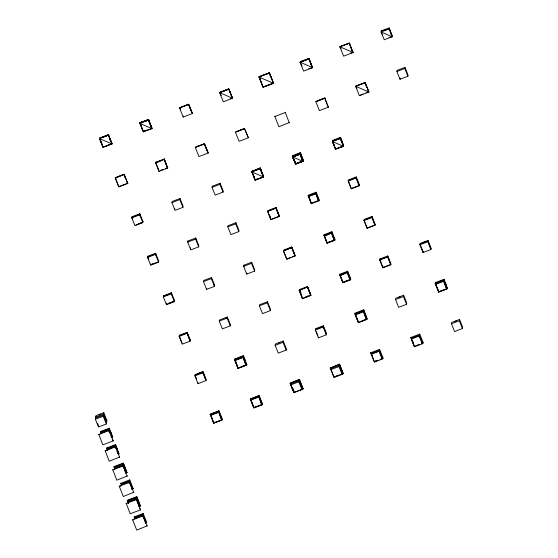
<?xml version="1.0" encoding="UTF-8"?>
<svg xmlns="http://www.w3.org/2000/svg" width="558" height="558" viewBox="0 0 558 558"><rect width="100%" height="100%" fill="white"/><g stroke="black" fill="none" stroke-linecap="round" stroke-linejoin="round"><path stroke-width="0.84" d="M103.014 147.382L99.526 138.265L108.51 134.848L112.046 143.692L103.014 147.382L99.484 138.537L108.51 134.848L111.998 143.964L103.872 146.824L112.046 143.692L109.584 138.537M111.412 142.541L111.286 143.357L112.046 143.692M115.262 178.037L124.288 174.347L127.782 183.463L118.798 186.881L115.262 178.037L124.288 174.347M116.064 178.093L116.197 177.277L124.085 174.27L127.782 183.463M118.798 186.881L115.304 177.765M123.96 175.093L124.085 174.27M127.064 182.864L127.189 182.041M148.602 119.468L148.351 120.026L139.898 122.781L143.008 130.572L139.898 122.781L148.602 119.468L151.936 128.612L143.225 131.925L139.807 123.353L148.512 120.04L148.602 119.468L151.936 128.612L144.103 131.102M141.565 126.422L139.898 122.781L140.463 123.025L140.546 122.509L148.435 119.503L151.455 127.789L152.027 128.04L148.686 120.751M95.348 419.211L95.899 415.71L103.795 412.704L106.899 420.474L106.341 423.975L98.452 426.975L95.348 419.211L103.244 416.205L103.795 412.704M143.225 131.925L143.315 131.353M99.164 414.671L100.461 414.182M131.8 217.871L131.974 216.776L139.87 213.77L142.974 221.54L142.799 222.635L134.903 225.641L131.8 217.871L139.695 214.865L139.87 213.77M132.204 218.869L132.33 218.052M145.987 120.926L148.351 120.026L148.435 119.503L151.183 127.036M112.179 439.767L113.253 440.904L102.832 444.865L98.787 434.312M111.907 437.542L112.611 437.535L112.709 436.893L109.235 428.195L100.398 431.557L100.294 432.199L100.845 433.189L108.733 430.183M140.093 215.869L140.225 215.046M119.698 456.988L109.235 461.25L105.183 450.697M108.559 431.278L109.235 428.195M109.201 430.351L98.738 434.612M116.999 451.227L118.24 454.338L119.007 453.919L115.632 444.573L106.794 447.935L107.324 450.16M142.639 221.861L142.771 221.045M107.066 450.662L107.303 449.162L106.697 448.583L115.534 445.214L115.632 444.573M107.282 449.511L106.794 447.935M110.651 432.073L111.223 433.503M155.584 162.852L155.675 162.28L164.38 158.967L167.714 168.111L159.002 171.425L155.584 162.852L164.289 159.539L164.38 158.967M156.24 162.524L156.324 162.008M116.064 448.897L115.136 446.567L115.534 445.214L119.007 453.919M159.002 171.425L159.1 170.853M115.604 446.728L105.134 450.997M127.266 475.932L116.796 480.194L112.751 469.641M114.899 469.285L114.034 466.662L123.36 463.112L126.98 472.626L123.36 463.112M117.047 448.458L117.619 449.887M147.577 257.371L147.751 256.275L155.647 253.276L158.751 261.046L158.577 262.134L150.681 265.141L147.577 257.371L155.473 254.371L155.647 253.276M147.982 258.375L148.107 257.552M164.136 159.525L164.212 159.002L167.233 167.295M150.681 265.141L150.855 264.046M133.787 492.261L123.325 496.522L119.224 486.269L120.5 486.151M155.87 255.369L156.003 254.553M122.704 465.512L122.872 464.416L114.983 467.423L114.808 468.518L122.704 465.512L123.946 468.622M127.217 476.232L123.172 465.679M121.156 485.934L121.463 484.002L120.751 483.326L129.749 479.901L133.285 488.759L131.786 489.331M158.416 261.36L158.549 260.544M125.808 473.282L125.975 472.187L122.872 464.416M171.927 202.603L172.101 201.508L179.99 198.509L183.094 206.272L182.926 207.367L175.031 210.373L171.927 202.603L179.822 199.597L179.99 198.509M180.653 109.131L180.032 107.575L188.709 104.269L192.468 113.518L183.177 117.054L179.523 107.91L188.709 104.269M129.051 482.935L129.749 479.901M139.556 508.673L140.63 509.81L130.209 513.772L126.164 503.218M133.739 492.561L129.693 482L129.003 483.235M128.312 502.863L127.447 500.24L136.773 496.69L140.442 505.869L138.837 506.79M128.047 503.183L128.396 501L136.285 497.994L139.388 505.764L139.214 506.859M174.633 209.369L174.8 208.274M121.463 484.002L129.358 480.996L132.462 488.766L132.33 489.61L129.226 481.84L121.33 484.846M163.361 296.87L163.529 295.782L171.425 292.776L174.528 300.546L174.354 301.641L166.458 304.64L163.361 296.87L171.25 293.871L171.425 292.776M166.305 303.866L166.437 303.05L166.633 303.545M147.2 525.838L136.731 530.1L132.637 519.847L133.906 519.721M138.907 506.085L136.11 499.089L136.285 497.994M182.522 206.369L182.696 205.274M140.393 506.197L136.773 496.69M140.63 509.81L136.577 499.25M134.157 516.903L134.876 517.58L134.743 518.417L142.632 515.418L145.736 523.188L145.868 522.344L142.771 514.574L143.155 513.479L134.157 516.903L134.806 518.515M171.648 294.868L171.78 294.052M174.194 300.867L174.326 300.044M142.464 516.513L142.771 514.574L134.876 517.58M147.152 526.138L143.099 515.578M187.704 242.102L187.879 241.007L195.774 238.008L198.871 245.778L198.704 246.873L190.808 249.872L187.704 242.102L195.6 239.103L195.774 238.008M195.809 147.075L204.486 143.776L208.246 153.025L198.955 156.554L195.3 147.41L195.809 147.075L204.486 143.776L208.246 153.025M190.411 248.868L190.585 247.78M207.443 151.504L207.904 152.32M179.139 336.376L179.306 335.281L187.202 332.275L190.306 340.045L190.132 341.14L182.243 344.147L179.139 336.376L187.028 333.37L187.202 332.275M180.157 335.986L180.283 335.17M220.773 92.105L228.689 88.966L232.609 98.264L223.298 101.807L219.636 92.635L228.947 89.092L232.609 98.264L230.224 98.703M198.299 245.869L198.474 244.774M186.56 333.293L186.693 332.47M212.054 187.335L212.228 186.239L220.117 183.24L223.221 191.01L223.047 192.098L215.158 195.105L212.054 187.335L219.943 184.335L220.117 183.24M221.331 95.53L219.636 92.635L228.689 88.966L231.793 96.736M203.482 281.602L203.656 280.514L211.552 277.507L214.656 285.278L214.481 286.373L206.586 289.372L203.482 281.602L211.377 278.602L211.552 277.507M206.586 289.372L206.76 288.284M194.916 375.876L195.126 374.564L203.014 371.558L206.118 379.328L205.909 380.64L198.02 383.646L194.916 375.876L202.805 372.87L203.014 371.558M236.55 131.611L244.467 128.473L248.387 137.763L239.075 141.307L235.413 132.134L244.446 128.605L248.387 137.763M198.39 373.525L199.68 373.037M198.02 383.646L198.132 382.907M214.077 285.368L214.251 284.273M227.831 226.834L228.006 225.746L235.894 222.74L238.998 230.51L238.824 231.605L230.935 234.604L227.831 226.834L235.727 223.835L235.894 222.74M219.259 321.108L219.434 320.013L227.329 317.007L230.433 324.777L230.259 325.872L222.363 328.878L219.259 321.108L227.155 318.102L227.329 317.007M263.083 87.292L259.038 76.732L269.451 72.77L273.504 83.33L263.083 87.292L258.989 77.032L269.451 72.77L267.115 73.928M213.798 423.145L210.757 414.964L218.652 411.964L219.029 410.855L210.08 414.441L210.757 414.964L213.798 423.145L221.686 420.146L218.652 411.964L221.686 420.146M226.136 318.492L226.311 317.397M257.475 178.972L255.173 179.85L251.86 171.55L260.293 168.342L263.55 176.998L255.118 180.199L251.804 171.906L260.293 168.342L263.55 176.998L255.118 180.199M243.609 266.34L243.783 265.245L251.672 262.239L254.776 270.009L254.608 271.104L246.713 274.111L243.609 266.34L251.505 263.334L251.672 262.239M259.77 178.1L263.606 176.642L260.244 167.972L252.237 171.711L252.356 170.971L260.244 167.972L260.126 168.711L260.293 168.342M246.713 274.111L246.887 273.015M246.099 364.967L246.81 364.96L243.33 356.255L242.995 357.197L246.036 365.371L238.14 368.378L234.493 359.617L234.597 358.975L243.434 355.613L246.81 364.96L237.966 368.322L234.493 359.617L243.33 356.255L243.434 355.613M289.33 122.53L278.867 126.792L274.815 116.238M236.048 362.609L235.392 361.319M236.62 364.039L237.499 366.599M238.14 368.378L235.413 360.977M246.036 365.371L242.995 357.197L235.106 360.196M267.582 211.405L276.071 207.848L279.328 216.497L270.902 219.706L267.582 211.405L276.015 208.204L279.328 216.497M243.211 365.72L245.527 365.072M268.014 211.217L268.133 210.478L276.022 207.471L279.126 215.242L279.007 215.981L275.903 208.211L276.022 207.471M244.85 359.491L245.415 360.921M289.281 122.83L285.236 112.27M270.902 219.706L267.638 211.05M259.386 305.84L259.561 304.745L267.456 301.745L270.56 309.516L270.386 310.604L262.49 313.61L259.386 305.84L267.282 302.834L267.456 301.745M301.048 61.436L300.964 61.959L300.051 62.175L303.622 71.11L312.696 67.657L308.937 58.437L301.048 61.436L309.125 58.723L311.964 66.723L312.041 66.207M253.925 407.877L250.884 399.702L258.772 396.696L259.149 395.587L250.2 399.172L250.884 399.702L253.925 407.877L261.814 404.878L258.772 396.696L261.814 404.878M295.649 164.024L292.364 156.442L300.009 153.987L302.743 161.325L295.649 164.024L292.866 157.042L300.009 153.987L300.371 152.704L292.476 155.71L292.364 156.442L295.468 164.212L303.357 161.213L303.475 160.474L300.371 152.704L292.364 156.442L295.58 163.473L295.468 164.212L302.799 160.969L303.357 161.213L300.371 152.704M308.86 58.953L308.937 58.437L311.964 66.723L308.86 58.953L300.964 61.959L309.125 58.723L300.051 62.175L302.059 65.949M283.366 250.912L291.848 247.347L295.105 255.996L286.679 259.205L283.366 250.912L291.848 247.347M297.916 162.797L303.357 161.213L300.009 153.987L302.743 161.325L295.705 163.668L295.468 164.212M286.679 259.205L290.565 257.391M275.164 345.339L275.373 344.028L283.269 341.029L286.373 348.792L286.163 350.11L278.268 353.109L275.164 345.339L283.059 342.34L283.269 341.029M291.688 247.71L291.799 246.978L283.91 249.977L283.792 250.716L291.688 247.71L294.784 255.48L294.903 254.741L291.799 246.978M316.742 101.458L316.825 100.935L324.721 97.936L328.474 107.157L319.399 110.61L315.828 101.675L324.902 98.222L315.828 101.675M278.637 342.989L279.935 342.5M308.142 195.949L308.26 195.209L316.149 192.203L319.253 199.973L319.134 200.713L311.245 203.719L308.142 195.949L316.03 192.942L316.149 192.203M308.567 195.984L311.427 203.524L308.7 196.186L315.786 193.493L318.52 200.824L315.786 193.493M324.721 97.936L327.427 105.448M311.245 203.719L311.357 202.979M299.144 290.411L307.625 286.847L310.883 295.503L302.457 298.704L299.144 290.411L307.625 286.847M302.457 298.704L299.2 290.055M290.118 383.318L299.5 379.44L303.113 388.947L293.787 392.497L290.118 383.318L299.5 379.44M290.948 384.846L291.116 383.751L299.011 380.744L302.115 388.514L301.941 389.61L294.045 392.609L290.948 384.846L298.837 381.839L299.011 380.744M302.052 296.431L299.688 289.476L307.577 286.477L307.465 287.217L310.255 294.206M334.633 145.868L332.484 141.181L340.38 138.175L343.428 146.301L335.588 148.944L332.429 141.537L332.603 140.442L340.499 137.435L343.602 145.206L343.428 146.301L335.532 149.3L332.429 141.537L340.324 138.53L340.499 137.435L332.484 141.181L335.532 149.3M293.787 392.497L290.167 382.99M294.045 392.609L294.219 391.521M310.569 294.987L310.68 294.247L307.577 286.477M323.919 235.448L324.038 234.709L331.926 231.709L335.03 239.48L334.912 240.212L327.023 243.218L323.919 235.448L331.808 232.449L331.926 231.709M324.421 236.048L331.564 232.993L334.298 240.331L327.211 243.023L324.421 236.048L331.564 232.993M327.023 243.218L327.141 242.479M327.211 243.023L324.038 234.709M315.291 330.071L315.5 328.76L323.389 325.76L326.493 333.531L326.291 334.842L318.395 337.841L315.291 330.071L323.187 327.072L323.389 325.76M318.764 327.727L320.062 327.232M318.395 337.841L318.513 337.102M348.206 181.036L348.38 179.941L356.276 176.942L359.38 184.705L359.206 185.8L351.31 188.806L348.206 181.036L356.102 178.03L356.276 176.942M351.31 188.806L348.269 180.68L356.157 177.674L359.261 185.444L352.161 188.151M339.696 274.948L339.815 274.208L347.704 271.209L350.808 278.979L350.689 279.718L342.8 282.718L339.696 274.948L347.585 271.948L347.704 271.209M340.199 275.547L347.348 272.492L350.075 279.83L342.989 282.529L340.199 275.547L347.348 272.492M382.586 34.966L381.128 31.994L381.302 30.906L389.191 27.9L392.295 35.67L392.121 36.765L384.232 39.764L381.128 31.994L389.017 28.995L389.191 27.9L392.121 36.765L389.038 37.526M342.8 282.718L342.919 281.978M342.989 282.529L339.815 274.208M330.245 368.05L339.627 364.172L343.24 373.679L333.914 377.229L330.245 368.05L339.627 364.172M339.138 365.476L338.964 366.571L331.068 369.577L331.243 368.482L339.138 365.476L342.242 373.246L342.068 374.341L334.172 377.348L334.347 376.252M363.99 220.536L364.158 219.44L372.053 216.441L375.157 224.211L374.983 225.306L367.094 228.306L363.99 220.536L371.879 217.536L372.053 216.441M367.094 228.306L367.262 227.211M366.48 319.162L367.185 319.155L363.711 310.45L363.377 311.392L366.411 319.574L358.522 322.573L354.867 313.819L354.972 313.171L363.809 309.809L367.185 319.155L358.348 322.517L354.867 313.819L363.711 310.45L363.809 309.809M356.994 318.241L357.915 320.55M396.905 71.501L397.08 70.406L404.969 67.399L408.072 75.17L407.898 76.265L400.009 79.264L396.905 71.501L404.794 68.495L404.969 67.399M358.445 321.875L358.348 322.517L355.481 314.398L363.377 311.392L366.411 319.574M358.522 322.573L358.585 322.168M400.009 79.264L400.184 78.176M365.225 313.694L365.797 315.124M379.768 260.035L379.942 258.947L387.831 255.941L390.935 263.711L390.76 264.806L382.872 267.805L379.768 260.035L387.657 257.036L387.831 255.941M382.872 267.805L383.039 266.717M371.328 353.465L371.196 354.309L379.091 351.303L379.614 349.364L370.617 352.789L374.299 362.079L382.195 359.073L382.328 358.229L379.224 350.466L371.328 353.465L370.617 352.789M374.299 362.079L374.432 361.235L374.153 361.647L377.899 360.217M395.545 299.541L395.755 298.23L403.643 295.224L406.747 302.994L406.538 304.305L398.649 307.312L395.545 299.541L403.434 296.535L403.643 295.224M399.019 297.191L400.309 296.696M419.895 244.774L420.097 243.455L427.993 240.456L431.097 248.226L430.888 249.538L422.992 252.537L419.895 244.774L427.784 241.767L427.993 240.456M423.362 242.423L424.659 241.928M422.992 252.537L423.201 251.226M419.735 334.096L419.351 335.198L422.448 342.968L422.315 343.805L414.427 346.811L411.323 339.041L411.455 338.197L410.744 337.52L419.735 334.096L423.278 342.954L421.778 343.526M414.427 346.811L414.517 346.253M422.315 343.805L419.211 336.042L419.351 335.198L411.455 338.197M435.756 283.966L438.776 292.043L446.665 289.037L443.624 280.862L444.063 279.279L435.226 282.641L435.121 283.283L438.595 291.987L447.439 288.619L444.063 279.279M438.7 291.339L438.595 291.987L438.839 291.632L435.121 283.283L443.959 279.921L447.439 288.619L439.627 291.332M438.776 292.043L438.839 291.632M443.561 281.267L443.624 280.862L435.735 283.862L435.672 284.273L443.561 281.267L446.665 289.037M445.479 283.157L446.044 284.587M451.45 323.773L451.659 322.461L459.548 319.462L462.652 327.225L462.442 328.543L454.554 331.543L451.45 323.773L459.339 320.773L459.548 319.462M454.923 321.422L456.214 320.934M183.177 117.054L183.442 116.12M108.51 134.848L108.182 135.587L108.308 134.771L100.419 137.77L106.627 136.026M252.167 172.303L255.173 179.85L255.341 179.481M213.86 422.734L213.581 423.215L222.53 419.63L219.029 410.855L210.108 414.245L213.296 422.225M237.966 368.322L238.21 367.966M359.38 95.662L368.929 92.035L365.176 82.633L355.627 86.267L359.38 95.662L363.063 93.96M341.175 48.916L339.843 46.76L349.399 43.126L353.151 52.529L343.602 56.163L339.843 46.76L349.399 43.126L352.168 50.938L349.064 43.168M255.173 179.85L257.371 178.93M179.523 107.91L188.813 104.374M140.463 123.025L142.827 122.125M144.11 131.046L146.482 130.147M259.351 77.52L263.132 86.992L273.553 83.023M274.766 116.538L285.187 112.57M356.953 88.415L355.627 86.267L365.176 82.633L368.929 92.035L366.013 92.6M195.3 147.41L204.591 143.88M235.413 132.134L244.725 128.591M157.028 162.225L160.976 160.725M160.676 170.253L163.055 169.346M165.426 168.439L167.805 167.54M118.84 186.609L127.824 183.191M132.399 217.132L138.761 214.704M297.281 163.069L295.705 163.668L292.866 157.042L299.953 154.343L292.922 156.686L292.364 156.442L300.253 153.443L303.357 161.213M142.464 221.735L142.974 221.54M298.858 162.469L302.799 160.969M138.558 223.737L140.846 222.865M141.865 222.475L142.374 222.279M135.964 224.979L141.537 222.858M141.823 222.747L142.332 222.558M335.588 148.944L343.484 145.945L340.499 137.435M148.177 256.631L154.538 254.211M308.644 196.542L315.73 193.849M158.242 261.235L158.751 261.046M311.49 203.168L318.576 200.468M151.281 264.401L154.712 263.09M151.741 264.478L158.109 262.058M270.958 219.35L279.384 216.141M163.954 296.131L170.323 293.71M327.267 242.667L329.625 241.767M331.201 241.175L333.565 240.275M168.3 303.426L173.419 301.48M367.938 227.65L374.251 225.251M167.526 303.977L173.887 301.557M292.099 256.813L294.394 255.934M180.987 335.219L186.156 333.252M189.797 340.24L190.306 340.045M343.833 281.874L350.131 279.474M305.833 296.786L308.197 295.886M303.28 298.063L310.939 295.147M195.035 375.136L202.924 372.137L206.028 379.9M315.409 329.339L323.298 326.332L326.402 334.103M235.044 360.608L242.932 357.608M355.418 314.81L363.314 311.803M95.697 417.021L103.586 414.015L106.69 421.785M95.523 418.116L103.411 415.11L106.515 422.88M245.562 364.827L246.908 364.311M238.998 367.666L241.363 366.766M242.946 366.167L245.311 365.267M361.744 320.962L365.692 319.462M100.907 432.778L108.803 429.772L113.253 440.904M107.303 449.162L115.199 446.156L119.649 457.288M107.241 449.574L115.136 446.567M371.286 353.751L379.175 350.745L382.279 358.515M210.694 415.375L218.583 412.376M250.821 400.107L258.71 397.108M411.323 339.041L419.211 336.042M300.832 389.505L303.168 388.619M334.744 376.608L338.629 375.129M341.74 373.944L343.289 373.351M374.39 361.521L376.755 360.621M415.305 345.953L419.246 344.453M214.649 422.434L222.502 419.825L221.924 418.87M380.151 359.366L383.151 358.222L379.614 349.364M254.553 407.452L262.658 404.369L259.149 395.587L250.235 398.977L253.709 407.947L253.988 407.466L262.63 404.557L262.051 403.601M113.978 466.99L123.311 463.44M112.702 469.941L123.123 465.979M125.473 472.884L127.029 472.298M121.421 484.288L129.31 481.282L132.413 489.052M119.224 486.269L129.644 482.307M127.391 500.568L136.724 497.018M136.11 499.089L128.221 502.095L128.619 503.093M126.115 503.518L136.536 499.556M134.834 517.859L142.722 514.86L145.826 522.63M132.637 519.847L143.057 515.878M145.199 522.902L146.698 522.337L143.155 513.479M341.175 46.168L349.399 43.126M356.953 85.674L365.176 82.633M220.794 91.972L228.668 89.106M259.038 76.732L269.409 73.07L273.504 83.33L263.132 86.992M103.063 147.11L99.526 138.265L108.468 135.12M259.379 168.969L251.86 171.55L260.23 168.697L263.55 176.998L251.804 171.906M332.484 141.181L340.324 138.53L343.428 146.301L332.429 141.537M140.546 122.509L148.351 120.026M139.898 122.781L148.512 120.04L151.936 128.612L139.807 123.353M101.988 143.42L99.526 138.265L104.248 136.808M341.147 146.621L343.484 145.945L340.38 138.175M381.302 30.906L389.017 28.995L392.121 36.765L381.128 31.994M308.776 68.599L312.696 67.657L300.051 62.175M350.731 52.912L353.151 52.529L352.496 51.469M422.448 342.968L423.278 342.954M382.328 358.229L383.151 358.222M132.462 488.766L133.285 488.759M145.868 522.344L146.698 522.337M339.843 46.76L353.151 52.529M355.627 86.267L368.929 92.035M258.989 77.032L273.504 83.33L269.451 72.77L270.553 76.865M232.609 98.264L219.636 92.635L228.947 89.092L231.772 96.876M292.866 157.042L302.743 161.325L300.009 153.987M99.526 138.265L100.287 138.593M99.484 138.537L111.998 143.964L108.308 134.771L110.47 141.014M192.468 113.518L191.01 110.672M327.741 106.222L328.474 107.157M259.484 77.464L260.384 78.929M260.474 169.499L263.606 176.642M252.209 172.345L254.295 177.102M404.794 68.495L407.898 76.265M365.155 83.449L366.704 87.327M367.324 88.882L367.945 90.438M431.006 248.798L427.902 241.028L420.007 244.034L423.11 251.804M427.784 241.767L430.888 249.538M459.339 320.773L462.442 328.543M375.039 224.951L371.935 217.181L364.046 220.18L367.15 227.95M422.406 343.247L419.302 335.477L411.413 338.483L413.897 344.698M356.102 178.03L359.206 185.8M371.879 217.536L374.983 225.306M387.657 257.036L390.76 264.806M403.434 296.535L406.538 304.305M379.942 258.947L380.87 261.277M412.39 340.526L413.318 342.863M410.744 337.52L414.28 346.379M316.03 192.942L319.134 200.713M331.808 232.449L334.912 240.212M347.585 271.948L350.689 279.718M379.091 351.303L382.195 359.073M331.508 233.349L334.298 240.331M347.285 272.848L350.075 279.83M292.922 156.686L295.705 163.668M371.642 354.246L372.57 356.576M371.593 354.525L374.076 360.74M355.46 314.747L356.388 317.056M339.571 364.5L343.24 373.679M291.792 247.703L295.105 255.996M307.57 287.203L310.883 295.503M260.44 169.486L262.923 175.7L260.244 167.972M323.187 327.072L326.291 334.842M338.964 366.571L342.068 374.341M316.337 331.668L317.893 335.553M269.563 215.102L270.497 217.432M330.294 367.722L334.172 377.348M283.422 250.556L286.435 258.096M299.444 379.768L303.113 388.947M189.023 105.05L192.126 112.821M188.562 104.234L191.666 112.005M204.34 143.734L207.137 150.73M188.841 105.232L190.39 109.117M204.619 144.731L207.102 150.946M219.943 184.335L223.047 192.098M235.727 223.835L238.824 231.605M251.505 263.334L254.608 271.104M267.282 302.834L270.386 310.604M283.059 342.34L286.163 350.11M298.837 381.839L301.941 389.61M243.783 265.245L244.181 266.243M292.978 388.41L293.913 390.74M259.24 396.571L261.737 402.82M164.289 159.539L167.714 168.111M148.665 120.8L149.593 123.13M164.749 161.081L166.305 164.966M179.822 199.597L182.926 207.367M195.6 239.103L198.704 246.873M211.377 278.602L214.481 286.373M227.155 318.102L230.259 325.872M187.879 241.007L188.276 242.012M155.675 162.28L158.786 170.071M218.799 411.058L221.61 418.088M187.314 333.328L190.02 340.094M124.58 176.649L125.508 178.979M187.272 333.6L189.776 339.864M139.361 213.965L139.556 214.467M139.695 214.865L142.799 222.635M155.473 254.371L158.577 262.134M170.915 292.971L171.118 293.473M171.25 293.871L174.354 301.641M187.028 333.37L190.132 341.14M202.805 372.87L205.909 380.64M131.974 216.776L132.176 217.278M147.751 256.275L148.853 259.031M163.529 295.782L163.731 296.277M179.306 335.281L179.509 335.783M195.342 375.911L196.583 379.022M179.62 336.83L181.636 341.873M181.929 342.591L182.124 343.093M112.611 437.535L109.131 428.837L100.294 432.199L100.928 433.782M103.244 416.205L106.341 423.975M109.047 430.964L109.996 433.35M110.909 435.624L111.53 437.179M124.567 470.178L125.494 472.507M97.692 423.55L98.627 425.887M120.751 483.326L121.393 484.937M114.034 466.662L114.648 468.19M127.754 501L128.668 503.295M387.712 256.68L379.824 259.679L382.928 267.449L390.816 264.45L387.712 256.68"/></g></svg>
